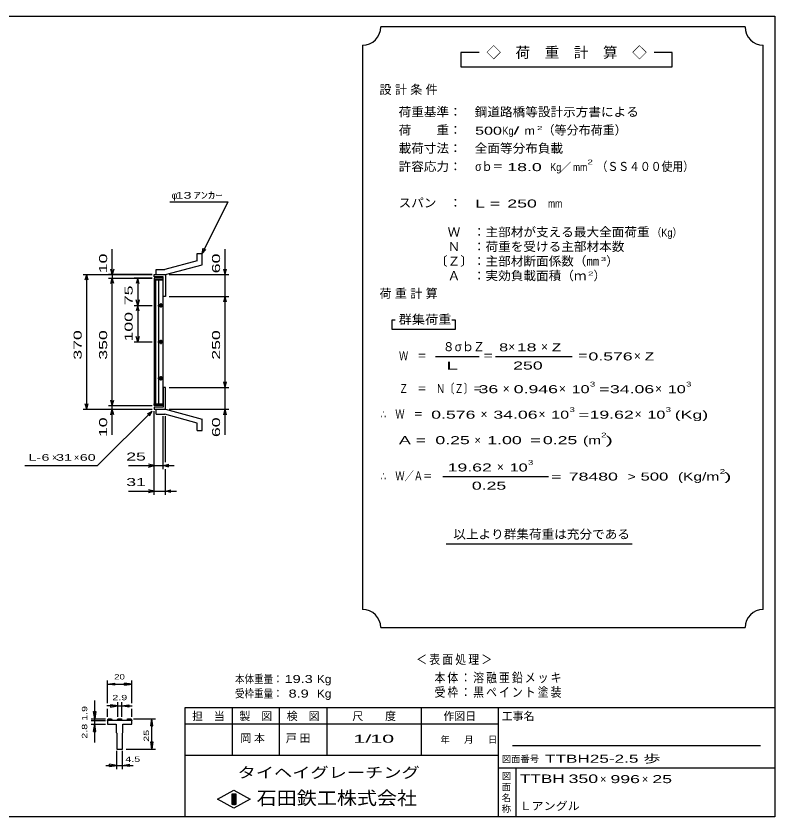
# Model space of a CAD drawing. Units: millimetres, scale not verified. Extents: x -1820 to 1731, y -1282 to 1054.
# Drawn here: x -352 to 1731, y -1146 to 1054 of the extents above; entities that cross this region are included whole.
import ezdxf
from ezdxf.enums import TextEntityAlignment as Align

# ---------------------------------------------------------------- set-up
doc = ezdxf.new("R2010")
doc.units = ezdxf.units.MM
doc.header["$LTSCALE"] = 10
for name, color, linetype, lineweight in [('0_2', 150, 'Continuous', 25), ('16', 3, 'Continuous', 25), ('19', 6, 'Continuous', 25), ('22', 2, 'Continuous', 25), ('32', 4, 'Continuous', 25)]:
    doc.layers.add(name, color=color, linetype=linetype, lineweight=lineweight)
doc.styles.add('ベクトル', font='')
doc.styles.get('ベクトル').set_extended_font_data('ベクトル')

msp = doc.modelspace()

# ---------------------------------------------------------------- linework, layer by layer
at = {"layer": '0_2'}
for p, q in [((-1729, 1053.5), (1731, 1053.5)), ((1731, 1053.5), (1731, -1146.5)), ((1731, -846.5), (111, -846.5)), ((111, -846.5), (111, -1146.5)), ((241, -846.5), (241, -976.5)), ((371, -976.5), (371, -846.5)), ((501, -846.5), (501, -976.5)), ((761, -976.5), (761, -846.5)), ((971, -846.5), (971, -1146.5)), ((971, -891.5), (111, -891.5)), ((1691, -951.5), (1011, -951.5)), ((111, -976.5), (971, -976.5)), ((971, -1011.5), (1731, -1011.5)), ((1021, -1146.5), (1021, -1011.5)), ((201, -1097.5), (246, -1072.5)), ((246, -1072.5), (291, -1097.5)), ((246, -1122.5), (201, -1097.5)), ((241, -1082.5), (251, -1082.5)), ((241, -1112.5), (241, -1082.5)), ((241, -1082.5), (243, -1082.5)), ((243, -1082.5), (243, -1112.5)), ((245, -1112.5), (245, -1082.5)), ((245, -1082.5), (247, -1082.5)), ((291, -1097.5), (246, -1122.5)), ((247, -1082.5), (247, -1112.5)), ((249, -1112.5), (249, -1082.5)), ((249, -1082.5), (251, -1082.5)), ((251, -1082.5), (251, -1112.5)), ((251, -1082.5), (251, -1112.5)), ((251, -1112.5), (241, -1112.5)), ((243, -1112.5), (245, -1112.5)), ((247, -1112.5), (249, -1112.5)), ((1731, -1146.5), (-1729, -1146.5))]:
    msp.add_line(p, q, dxfattribs=at)
at = {"layer": '16'}
for p, q in [((52, 333.5), (27, 333.5)), ((27, 333.5), (27, 329)), ((52, 329), (52, 333.5)), ((27, 329), (52, 329)), ((27, 329), (27, -12)), ((52, 329), (27, 329)), ((28.5, 329), (28.5, -12)), ((31.5, -12), (31.5, 329)), ((39, 329), (39, -12)), ((52, -12), (52, 329)), ((45, 264.5), (45, 252.5)), ((37, 258.5), (53, 258.5)), ((47, 261.5), (43, 261.5)), ((43, 255.5), (47, 255.5)), ((37, 158.5), (53, 158.5)), ((47, 161.5), (43, 161.5)), ((43, 155.5), (47, 155.5)), ((45, 164.5), (45, 152.5)), ((37, 58.5), (53, 58.5)), ((47, 61.5), (43, 61.5)), ((43, 55.5), (47, 55.5)), ((45, 64.5), (45, 52.5)), ((27, -12), (52, -12)), ((27, -16.5), (27, -12)), ((27, -12), (52, -12)), ((52, -16.5), (27, -16.5)), ((52, -12), (52, -16.5))]:
    msp.add_line(p, q, dxfattribs=at)
for centre, radius, start, end in [((43, 258.5), 3, 90, 270), ((45, 258.5), 4, 46.6, 133.4), ((45, 258.5), 4, 226.6, 313.4), ((47, 258.5), 3, 270, 90), ((43, 158.5), 3, 90, 270), ((45, 158.5), 4, 46.6, 133.4), ((45, 158.5), 4, 226.6, 313.4), ((47, 158.5), 3, 270, 90), ((43, 58.5), 3, 90, 270), ((45, 58.5), 4, 46.6, 133.4), ((45, 58.5), 4, 226.6, 313.4), ((47, 58.5), 3, 270, 90)]:
    msp.add_arc(centre, radius, start, end, dxfattribs=at)
at = {"layer": '19'}
for p, q in [((145, 401.5), (159, 401.5)), ((145, 381.5), (145, 401.5)), ((159, 370.5), (159, 401.5)), ((145, 381.5), (56, 357.5)), ((33, 357.5), (56, 357.5)), ((33, 343.5), (33, 357.5)), ((58, 343.5), (159, 370.5)), ((27, 337.5), (27, 343.5)), ((27, 343.5), (57, 343.5)), ((52, 337.5), (27, 337.5)), ((33, 343.5), (58, 343.5)), ((52, 283.5), (52, 337.5)), ((57, 343.5), (58, 342.5)), ((58, 342.5), (58, 283.5)), ((58, 283.5), (52, 283.5)), ((58, 33.5), (52, 33.5)), ((52, 33.5), (52, -20.5)), ((58, -25.5), (58, 33.5)), ((27, -20.5), (27, -26.5)), ((52, -20.5), (27, -20.5)), ((27, -26.5), (57, -26.5)), ((33, -26.5), (58, -26.5)), ((33, -40.5), (33, -26.5)), ((33, -40.5), (56, -40.5)), ((145, -64.5), (56, -40.5)), ((57, -26.5), (58, -25.5)), ((58, -26.5), (159, -53.5)), ((145, -84.5), (145, -64.5)), ((159, -84.5), (159, -53.5)), ((145, -84.5), (159, -84.5))]:
    msp.add_line(p, q, dxfattribs=at)
at = {"layer": '22', "color": 4}
for p, q in [((1649, 1023.5), (649, 1023.5)), ((599, 973.5), (599, -576.5)), ((1699, -576.5), (1699, 973.5)), ((919, 953.5), (869, 953.5)), ((869, 953.5), (869, 913.5)), ((1449, 953.5), (1399, 953.5)), ((1449, 913.5), (1449, 953.5)), ((869, 913.5), (1449, 913.5)), ((70, 543.5), (230, 543.5)), ((159, 401.5), (230, 543.5)), ((-88, 343.5), (-88, 413.5)), ((159, 401.5), (162, 416.1)), ((159, 401.5), (169, 412.5)), ((222, 343.5), (222, 413.5)), ((-88, 343.5), (-92, 358.5)), ((-84, 358.5), (-88, 343.5)), ((222, 343.5), (218, 358.5)), ((222, 343.5), (226, 358.5)), ((-168, 343.5), (22, 343.5)), ((-162, 328.5), (-158, 343.5)), ((-154, 328.5), (-158, 343.5)), ((-158, -26.5), (-158, 343.5)), ((22, 343.5), (-98, 343.5)), ((-98, 333.5), (22, 333.5)), ((-92, 318.5), (-88, 333.5)), ((-88, 343.5), (-88, 333.5)), ((-84, 318.5), (-88, 333.5)), ((-88, -16.5), (-88, 333.5)), ((22, 333.5), (-28, 333.5)), ((-18, 333.5), (-22, 318.5)), ((-14, 318.5), (-18, 333.5)), ((-18, 333.5), (-18, 258.5)), ((68, 343.5), (232, 343.5)), ((222, 283.5), (222, 343.5)), ((-18, 258.5), (-22, 273.5)), ((-14, 273.5), (-18, 258.5)), ((68, 283.5), (232, 283.5)), ((218, 268.5), (222, 283.5)), ((226, 268.5), (222, 283.5)), ((222, 33.5), (222, 283.5)), ((-28, 258.5), (22, 258.5)), ((-18, 258.5), (-22, 243.5)), ((-14, 243.5), (-18, 258.5)), ((-18, 258.5), (-18, 158.5)), ((689, 218.5), (679, 218.5)), ((679, 218.5), (679, 193.5)), ((854, 218.5), (844, 218.5)), ((854, 193.5), (854, 218.5)), ((679, 193.5), (854, 193.5)), ((-28, 158.5), (22, 158.5)), ((-18, 158.5), (-22, 173.5)), ((-14, 173.5), (-18, 158.5)), ((799, 118.5), (919, 118.5)), ((964, 118.5), (1174, 118.5)), ((222, 33.5), (218, 48.5)), ((222, 33.5), (226, 48.5)), ((68, 33.5), (232, 33.5)), ((222, -26.5), (222, 33.5)), ((-158, -26.5), (-162, -11.5)), ((-158, -26.5), (-154, -11.5)), ((-98, -16.5), (22, -16.5)), ((-88, -16.5), (-92, -1.5)), ((-88, -16.5), (-84, -1.5)), ((-88, -26.5), (-88, -16.5)), ((-168, -26.5), (22, -26.5)), ((-128, -181.5), (22, -31.5)), ((-98, -26.5), (22, -26.5)), ((-92, -41.5), (-88, -26.5)), ((-84, -41.5), (-88, -26.5)), ((-88, -96.5), (-88, -26.5)), ((9, -39.5), (22, -31.5)), ((14, -44.5), (22, -31.5)), ((27, -191.5), (27, -31.5)), ((27, -261.5), (27, -31.5)), ((68, -26.5), (232, -26.5)), ((218, -41.5), (222, -26.5)), ((226, -41.5), (222, -26.5)), ((222, -96.5), (222, -26.5)), ((52, -191.5), (52, -45.5)), ((58, -171.5), (58, -45.5)), ((-328, -181.5), (-128, -181.5)), ((-43, -181.5), (27, -181.5)), ((27, -181.5), (12, -177.5)), ((12, -185.5), (27, -181.5)), ((27, -181.5), (52, -181.5)), ((52, -181.5), (67, -177.5)), ((67, -185.5), (52, -181.5)), ((52, -181.5), (82, -181.5)), ((58, -261.5), (58, -191.5)), ((819, -211.5), (1109, -211.5)), ((-43, -251.5), (27, -251.5)), ((27, -251.5), (12, -247.5)), ((12, -255.5), (27, -251.5)), ((27, -251.5), (58, -251.5)), ((58, -251.5), (73, -247.5)), ((73, -255.5), (58, -251.5)), ((58, -251.5), (88, -251.5)), ((829, -396.5), (1339, -396.5)), ((649, -626.5), (1649, -626.5))]:
    msp.add_line(p, q, dxfattribs=at)
for centre, start, end in [((599, 1023.5), 270, 0), ((1699, 1023.5), 180, 270), ((599, -626.5), 0, 90), ((1699, -626.5), 90, 180)]:
    msp.add_arc(centre, 50, start, end, dxfattribs=at)
at = {"layer": '32'}
for p, q in [((-101, -833.5), (-101, -771.5)), ((-101, -781.5), (-81, -778.5)), ((-81, -784.5), (-101, -781.5)), ((-101, -781.5), (-34.33, -781.5)), ((-81, -784.5), (-81, -778.5)), ((-34.33, -781.5), (-54.33, -778.5)), ((-54.33, -784.5), (-54.33, -778.5)), ((-54.33, -784.5), (-34.33, -781.5)), ((-34.33, -833.5), (-34.33, -771.5)), ((-136, -876.5), (-136, -826.5)), ((-72.5, -871.5), (-72.5, -831.5)), ((-62.83, -831.5), (-62.83, -871.5)), ((-136, -876.5), (-139, -856.5)), ((-139, -856.5), (-133, -856.5)), ((-133, -856.5), (-136, -876.5)), ((-72.5, -841.5), (-102.5, -841.5)), ((-101, -871.5), (-101, -849.5)), ((-72.5, -841.5), (-92.5, -838.5)), ((-92.5, -838.5), (-92.5, -844.5)), ((-92.5, -844.5), (-72.5, -841.5)), ((-72.5, -841.5), (-62.83, -841.5)), ((-62.83, -841.5), (-42.83, -838.5)), ((-42.83, -844.5), (-62.83, -841.5)), ((-62.83, -841.5), (-32.83, -841.5)), ((-42.83, -838.5), (-42.83, -844.5)), ((-34.33, -871.5), (-34.33, -849.5)), ((-146, -876.5), (-106, -876.5)), ((-136, -891.5), (-136, -876.5)), ((-101, -881.5), (-99.33, -876.5)), ((-99.33, -876.5), (-89.67, -876.5)), ((-89.67, -876.5), (-88, -881.5)), ((-74.17, -881.5), (-72.5, -876.5)), ((-72.5, -876.5), (-62.83, -876.5)), ((-62.83, -876.5), (-61.17, -881.5)), ((-47.33, -881.5), (-45.67, -876.5)), ((-45.67, -876.5), (-36, -876.5)), ((-36, -876.5), (-34.33, -881.5)), ((-29.33, -876.5), (30.67, -876.5)), ((17.67, -896.5), (20.67, -876.5)), ((23.67, -896.5), (20.67, -876.5)), ((20.67, -959.83), (20.67, -876.5)), ((-146, -881.5), (-106, -881.5)), ((-146, -891.5), (-106, -891.5)), ((-139, -911.5), (-136, -891.5)), ((-133, -911.5), (-136, -891.5)), ((-136, -941.5), (-136, -891.5)), ((-101, -881.5), (-101, -891.5)), ((-34.33, -881.5), (-101, -881.5)), ((-101, -891.5), (-76.83, -891.5)), ((-76.83, -891.5), (-76.83, -914.83)), ((-58.5, -914.83), (-58.5, -891.5)), ((-58.5, -891.5), (-34.33, -891.5)), ((-34.33, -891.5), (-34.33, -881.5)), ((17.67, -896.5), (23.67, -896.5)), ((-139, -911.5), (-133, -911.5)), ((-76.83, -914.83), (-75.17, -916.5)), ((-75.17, -916.5), (-75.17, -959.83)), ((-60.17, -916.5), (-58.5, -914.83)), ((-60.17, -959.83), (-60.17, -916.5)), ((20.67, -959.83), (17.67, -939.83)), ((17.67, -939.83), (23.67, -939.83)), ((23.67, -939.83), (20.67, -959.83)), ((-75.17, -959.83), (-60.17, -959.83)), ((-75.17, -1014.83), (-75.17, -964.83)), ((-60.17, -1014.83), (-60.17, -964.83)), ((-49.33, -959.83), (30.67, -959.83)), ((-105.17, -1004.83), (-75.17, -1004.83)), ((-75.17, -1004.83), (-95.17, -1001.83)), ((-95.17, -1007.83), (-95.17, -1001.83)), ((-95.17, -1007.83), (-75.17, -1004.83)), ((-75.17, -1004.83), (-60.17, -1004.83)), ((-60.17, -1004.83), (-40.17, -1001.83)), ((-40.17, -1007.83), (-60.17, -1004.83)), ((-60.17, -1004.83), (-30.17, -1004.83)), ((-40.17, -1007.83), (-40.17, -1001.83))]:
    msp.add_line(p, q, dxfattribs=at)
msp.add_circle((-136, -881.5), 1, dxfattribs=at)

# ---------------------------------------------------------------- texts
at = {"layer": '0_2', "style": 'ベクトル'}
for s, height, p in [('担\u3000当', 21.99, (131, -869.5)), ('製\u3000図', 21.99, (261, -869.5)), ('検\u3000図', 21.99, (391, -869.5)), ('尺\u3000\u3000度', 21.99, (571, -869.5)), ('作図日', 21.99, (821, -869.5)), ('工事名', 21.99, (981, -869.5)), ('年', 18.33, (813, -934)), ('月', 18.33, (878, -934)), ('日', 18.33, (943, -934)), ('図面番号', 18.33, (981, -987)), ('図', 18.33, (981, -1034)), ('面', 18.33, (981, -1064)), ('名', 18.33, (981, -1094)), ('称', 18.33, (981, -1124))]:
    msp.add_text(s, height=height, dxfattribs=at).set_placement(p, align=Align.MIDDLE_LEFT)
at = {"layer": '0_2', "color": 222, "style": 'ベクトル'}
for s, height, width, p in [('タイヘイグレーチング', 29.33, 1.25, (256, -1024.5)), ('石田鉄工株式会社', 36.66, 1.1, (308.5, -1094.5))]:
    msp.add_text(s, height=height, dxfattribs=dict(at, width=width)).set_placement(p, align=Align.MIDDLE_LEFT)
at = {"layer": '22', "style": 'ベクトル'}
for s, height, p in [('◇\u3000荷\u3000重\u3000計\u3000算\u3000◇', 29.33, (939, 953.5)), ('（等分布荷重）', 24.19, (1093, 740)), ('／', 21.99, (1141.5, 638.5)), ('φ', 18.33, (75, 561)), ('）', 24.19, (1268, 380)), ('）', 24.19, (1233, 340)), ('８', 24.19, (819, 145)), ('σｂ', 24.19, (852, 145)), ('Ｚ', 24.19, (902, 145)), ('×', 24.19, (999, 145)), ('×', 24.19, (1089, 145)), ('×', 24.19, (1344, 120)), ('×', 24.19, (984, 30)), ('×', 24.19, (1138, 30)), ('×', 24.19, (1402, 30)), ('×', 24.19, (923, -40)), ('×', 24.19, (1082, -40)), ('×', 24.19, (1346, -40)), ('×', 21.99, (906.5, -111.5)), ('×', 18.33, (-253, -159)), ('×', 18.33, (-193, -159)), ('×', 24.19, (968, -185)), ('×', 21.99, (1251, -1042.5)), ('×', 21.99, (1366, -1042.5))]:
    msp.add_text(s, height=height, dxfattribs=at).set_placement(p, align=Align.MIDDLE_LEFT)
for s, height, width, p in [('荷重基準：\u3000', 24.19, 1.05, (698, 790)), ('鋼道路橋等設計示方書による', 24.19, 1.05, (907, 790)), ('荷\u3000\u3000重：\u3000', 24.19, 1.05, (698, 740)), ('500', 21.99, 1.5, (908, 738.5)), ('Kg', 21.99, 0.85, (983, 738.5)), ('/', 21.99, 2, (1013, 738.5)), ('2', 11, 1.8, (1078, 746)), ('m', 21.99, 1.2, (1043, 738.5)), ('載荷寸法：\u3000', 24.19, 1.05, (698, 690)), ('全面等分布負載', 24.19, 1.05, (907, 690)), ('許容応力：\u3000', 24.19, 1.05, (698, 640)), ('σｂ＝', 24.19, 0.9, (908, 640)), (' 18.0', 21.99, 1.65, (983, 638.5)), ('Kg', 21.99, 0.85, (1114, 638.5)), ('mm', 21.99, 0.8, (1176.5, 638.5)), ('2', 13.2, 1.5, (1216.5, 652.5)), ('（ＳＳ４００使用）', 24.19, 0.9, (1241.5, 640)), (' 13 ', 18.33, 1.6, (75, 561)), ('ｱﾝｶｰ', 18.33, 1.6, (135, 561)), ('スパン\u3000：\u3000', 24.19, 1.05, (698, 540)), ('L =', 21.99, 1.65, (908, 538.5)), (' 250 ', 21.99, 1.65, (983, 538.5)), ('mm', 21.99, 0.8, (1108, 538.5)), ('\u3000Ｗ\u3000：主部材が支える最大全面荷重', 24.19, 1.05, (798, 460)), ('（Kg）', 21.99, 0.85, (1393, 458.5)), ('\u3000Ｎ\u3000：荷重を受ける主部材本数', 24.19, 1.05, (798, 420)), ('〔Ｚ〕：主部材断面係数（㎜', 24.19, 1.05, (798, 380)), ('3', 11, 1.8, (1253, 386)), ('\u3000Ａ\u3000：実効負載面積（ｍ', 24.19, 1.05, (798, 340)), ('2', 11, 1.8, (1218, 346)), ('群集荷重', 24.19, 1.1, (698, 220)), ('8', 21.99, 1.5, (974, 143.5)), (' 18 ', 21.99, 1.65, (1009, 143.5)), ('Z', 21.99, 1.4, (1119, 143.5)), ('Ｗ\u3000＝', 24.19, 0.75, (699, 120)), ('＝', 24.19, 0.9, (929, 120)), ('＝', 24.19, 0.9, (1189, 120)), ('0.576', 21.99, 1.65, (1219, 118.5)), ('Z', 21.99, 1.4, (1374, 118.5)), (' 250 ', 21.99, 1.65, (999, 93.5)), ('Ｚ\u3000＝\u3000Ｎ〔Ｚ〕＝', 24.19, 0.75, (699, 30)), ('3', 13.2, 1.5, (1223, 42.5)), ('3', 13.2, 1.5, (1487, 42.5)), (' 36 ', 21.99, 1.65, (904, 28.5)), ('0.946', 21.99, 1.65, (1014, 28.5)), ('10', 21.99, 1.5, (1173, 28.5)), ('=', 21.99, 1.7, (1248, 28.5)), ('34.06', 21.99, 1.65, (1278, 28.5)), ('10', 21.99, 1.5, (1437, 28.5)), ('3', 13.2, 1.5, (1167, -27.5)), ('3', 13.2, 1.5, (1431, -27.5)), ('∴\u3000Ｗ\u3000＝', 24.19, 0.75, (649, -40)), (' 0.576', 21.99, 1.65, (774, -41.5)), ('34.06', 21.99, 1.65, (958, -41.5)), ('10', 21.99, 1.5, (1117, -41.5)), ('=', 21.99, 1.7, (1192, -41.5)), ('19.62', 21.99, 1.65, (1222, -41.5)), ('10', 21.99, 1.5, (1381, -41.5)), ('(Kg)', 21.99, 1.65, (1456, -41.5)), ('A = ', 21.99, 1.65, (699, -111.5)), ('0.25', 21.99, 1.65, (799, -111.5)), ('1.00', 21.99, 1.65, (941.5, -111.5)), ('=', 21.99, 1.7, (1059, -111.5)), ('0.25', 21.99, 1.65, (1094, -111.5)), ('(m', 21.99, 1.45, (1204, -111.5)), ('2', 13.2, 1.5, (1254, -97.5)), (')', 21.99, 2, (1266.5, -111.5)), ('L-', 18.33, 1.6, (-318, -159)), (' 6 ', 18.33, 1.6, (-293, -159)), (' 31 ', 18.33, 1.6, (-253, -159)), (' 60 ', 18.33, 1.6, (-188, -159)), (' 25 ', 21.99, 1.65, (-63, -156.5)), (' 19.62', 21.99, 1.65, (819, -186.5)), ('10', 21.99, 1.5, (1003, -186.5)), ('3', 13.2, 1.5, (1053, -172.5)), ('∴\u3000Ｗ／Ａ＝', 24.19, 0.75, (649, -210)), ('2', 13.2, 1.5, (1579.5, -197.5)), (' 31 ', 21.99, 1.65, (-63, -226.5)), ('=', 21.99, 1.7, (1116.5, -211.5)), (' 78480 ', 21.99, 1.65, (1151.5, -211.5)), ('>', 21.99, 1.3, (1326.5, -211.5)), (' 500 ', 21.99, 1.55, (1349.5, -211.5)), ('(Kg/m', 21.99, 1.45, (1464.5, -211.5)), (')', 21.99, 2, (1592, -211.5)), ('0.25', 21.99, 1.65, (899, -236.5)), ('以上より群集荷重は充分である', 24.19, 1.05, (848, -370)), ('本体重量：', 21.99, 0.85, (249, -767.5)), (' 19.3', 21.99, 1.35, (374, -767.5)), ('Kg', 21.99, 1.1, (474, -767.5)), ('受枠重量：', 21.99, 0.85, (249, -807.5)), ('  8.9', 21.99, 1.35, (374, -807.5)), ('Kg', 21.99, 1.1, (474, -807.5)), ('1/', 21.99, 2, (574, -931.5)), (' 10 ', 21.99, 2, (604, -931.5)), ('TTBH25-2.5 歩           ', 21.99, 1.6, (1100, -986.5)), ('TTBH', 23.46, 1.5, (1031, -1041.5)), (' 350 ', 23.46, 1.55, (1151, -1041.5)), (' 996 ', 21.99, 1.65, (1266, -1042.5)), (' 25 ', 21.99, 1.65, (1381, -1042.5)), ('Ｌアングル', 21.99, 1.1, (1030, -1116.5))]:
    msp.add_text(s, height=height, dxfattribs=dict(at, width=width)).set_placement(p, align=Align.MIDDLE_LEFT)
at = {"layer": '22', "style": 'ベクトル', "width": 1.65}
for s, p in [(' 10 ', (-113, 333.5)), (' 60 ', (197, 333.5)), (' 75 ', (-43, 246)), (' 100 ', (-43, 146)), (' 370 ', (-183, 96)), (' 350 ', (-113, 96)), (' 250 ', (197, 96)), (' 10 ', (-113, -116.5)), (' 60 ', (197, -116.5))]:
    msp.add_text(s, height=21.99, rotation=90, dxfattribs=at).set_placement(p, align=Align.MIDDLE_LEFT)
at = {"layer": '22', "attachment_point": 4, "style": 'ベクトル'}
for s, insert, char_height in [('\\T1.28;設計条件', (645.5, 850), 24.19), ('\\T1.28;荷重計算', (645.5, 290), 24.19), ('\\T1.5;\\W2;\\~L\\~', (804, 93.5), 21.99), ('\\T1.2;\\W0.85;＜表面処理＞', (746.5, -715), 25.66), ('\\T1.19;\\W0.85;本体：溶融亜鉛メッキ', (796.5, -765), 25.66), ('\\T1.19;\\W0.85;受枠：黒ペイント塗装', (796.5, -805), 25.66), ('\\T1.25;岡本\u3000', (263.5, -931.5), 21.99), ('\\T1.25;戸田\u3000', (388.5, -931.5), 21.99)]:
    msp.add_mtext(s, dxfattribs=dict(at, insert=insert, char_height=char_height))
at = {"layer": '32', "color": 2, "style": 'ベクトル'}
for s, width, p in [('20', 1.35, (-82.67, -761.5)), ('2.9', 1.5, (-87.67, -818.5)), (' 4.5 ', 1.5, (-60.17, -987.83))]:
    msp.add_text(s, height=14.66, dxfattribs=dict(at, width=width)).set_placement(p, align=Align.MIDDLE_LEFT)
at = {"layer": '32', "color": 2, "style": 'ベクトル', "width": 1.5}
for s, p in [('2.8 1.9', (-164, -931.5)), (' 25 ', (5.67, -948.17))]:
    msp.add_text(s, height=14.66, rotation=90, dxfattribs=at).set_placement(p, align=Align.MIDDLE_LEFT)

doc.saveas('drawing.dxf')
